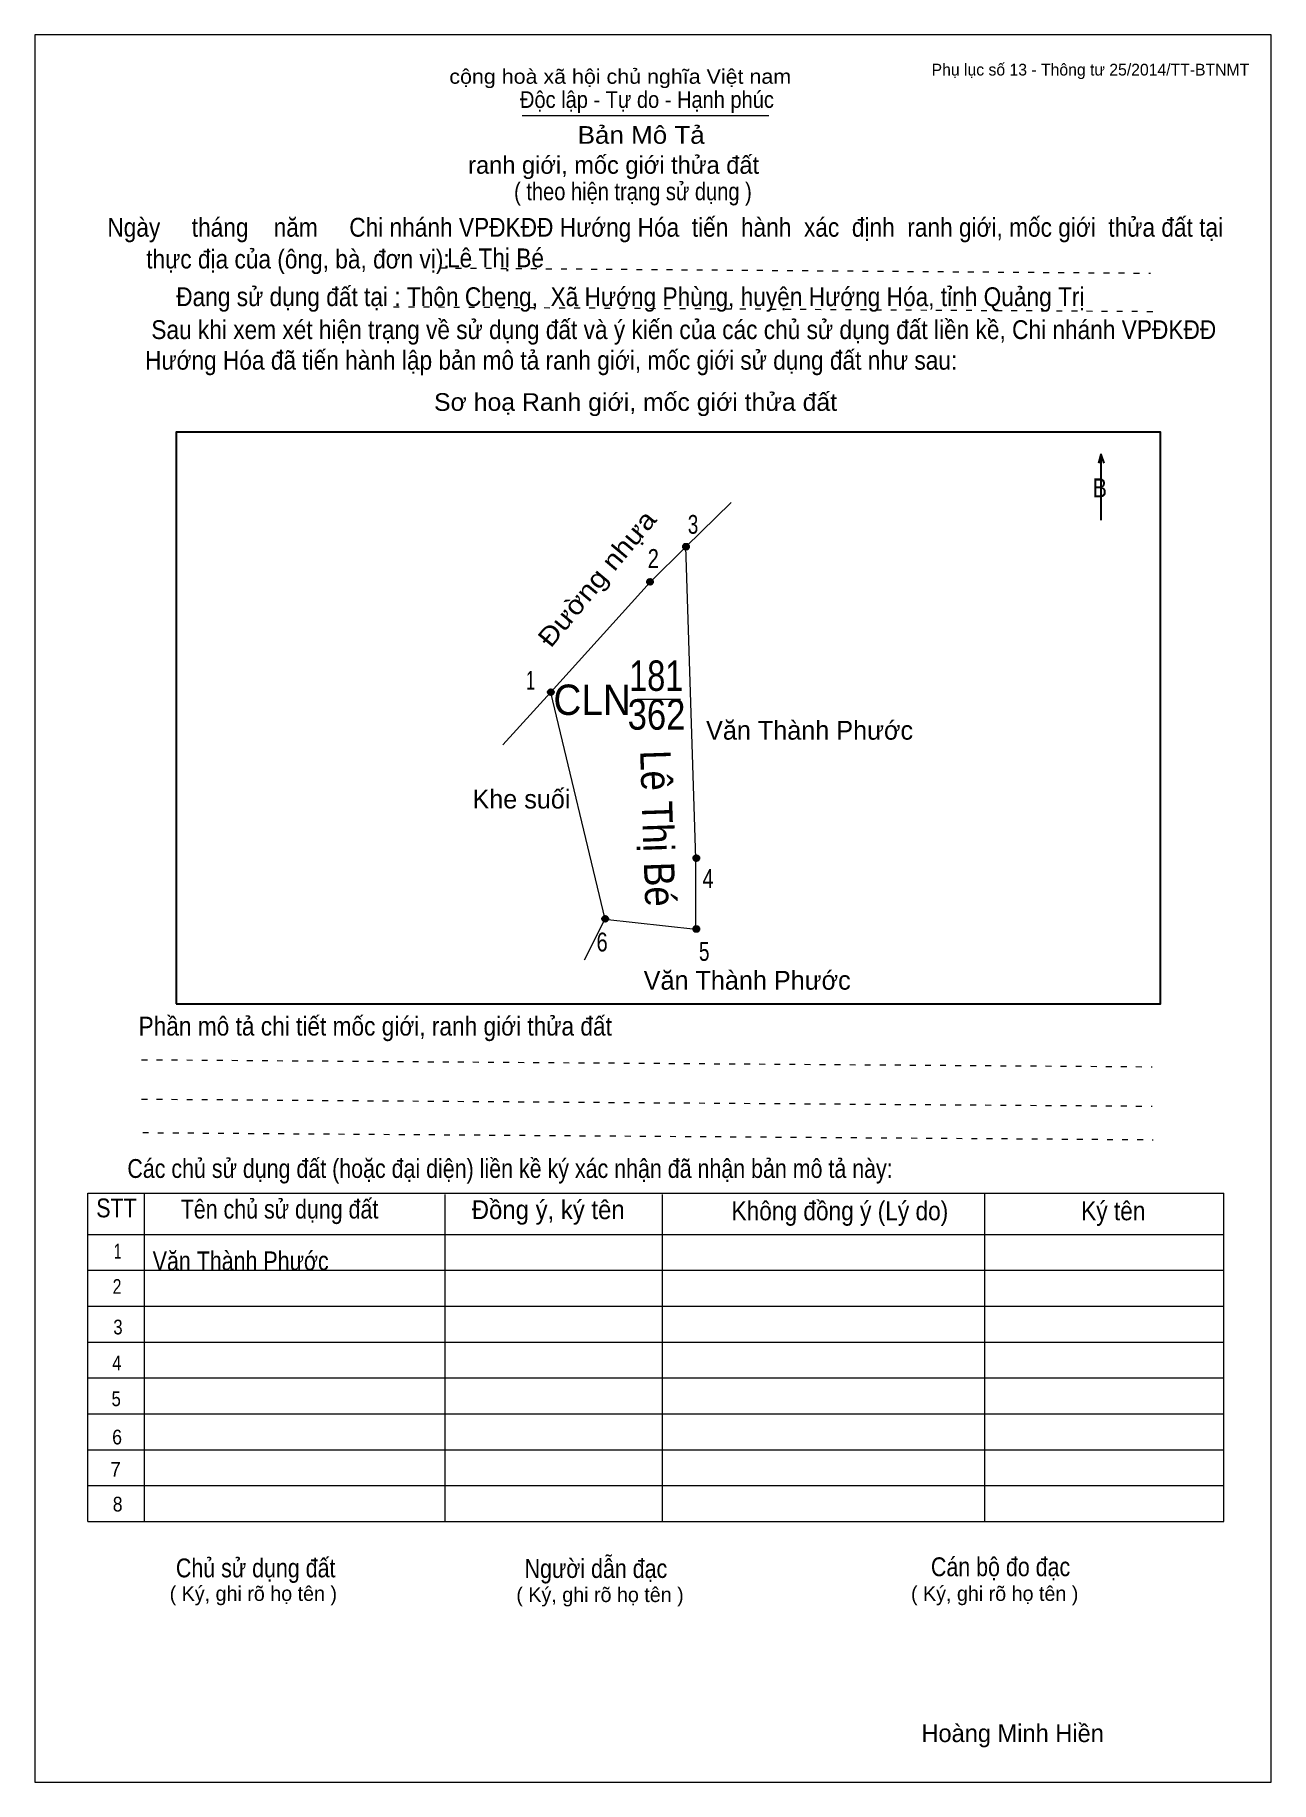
# Model space of a CAD drawing. Header units: centimetres. Extents: x 0 to 21, y 0 to 29.7.
import ezdxf
from ezdxf.enums import TextEntityAlignment as Align

# ---------------------------------------------------------------- set-up
doc = ezdxf.new("R2010")
doc.units = ezdxf.units.CM
doc.header["$LTSCALE"] = 0.13
doc.linetypes.add('DOTTED', pattern=[1.5, 0.3, -1.2])
for name, color, linetype, lineweight in [('1', 7, 'Continuous', 13), ('32', 7, 'Continuous', 25), ('6', 7, 'Continuous', 13), ('62', 7, 'Continuous', 13), ('7', 7, 'Continuous', 13)]:
    doc.layers.add(name, color=color, linetype=linetype, lineweight=lineweight)
for name, color, linetype in [('2', 7, 'Continuous'), ('3', 7, 'Continuous'), ('33', 7, 'Continuous'), ('34', 7, 'Continuous'), ('4', 7, 'Continuous'), ('5', 7, 'Continuous'), ('63', 7, 'Continuous')]:
    doc.layers.add(name, color=color, linetype=linetype)

msp = doc.modelspace()

# ---------------------------------------------------------------- hatches: boundary and pattern name
at = {"layer": '32'}
for points in [[(11.1112, 21.0009, 1), (11.0112, 21.0009, 1)], [(10.4996, 20.4031, 1), (10.3996, 20.4031, 1)], [(8.8131, 18.527, 1), (8.7131, 18.527, 1)], [(11.2869, 15.7068, 1), (11.1869, 15.7068, 1)], [(9.7365, 14.6731, 1), (9.6365, 14.6731, 1)], [(11.2869, 14.5009, 1), (11.1869, 14.5009, 1)]]:
    msp.add_hatch(color=256, dxfattribs=at).paths.add_polyline_path(points)

# ---------------------------------------------------------------- linework, layer by layer
at = {"layer": '1'}
msp.add_lwpolyline([(21, 0), (21, 29.7), (0, 29.7), (0, 0)], close=True, dxfattribs=at)
at = {"layer": '32'}
for centre in [(11.0612, 21.0009), (10.4496, 20.4031), (8.7631, 18.527), (11.2369, 15.7068), (9.6865, 14.6731), (11.2369, 14.5009)]:
    msp.add_circle(centre, 0.05, dxfattribs=at)
at = {"layer": '6'}
for p, q in [((11.83, 21.75), (11.06, 21)), ((8.76, 18.52), (9.68, 14.67)), ((9.68, 14.67), (9.33, 13.97))]:
    msp.add_line(p, q, dxfattribs=at)
for points in [[(11.06, 21), (10.45, 20.4), (8.76, 18.52), (7.95, 17.63)], [(9.68, 14.67), (11.23, 14.5), (11.23, 15.7), (11.06, 21)]]:
    msp.add_lwpolyline(points, dxfattribs=at)
at = {"layer": '62'}
for p, q in [((8.28, 28.33), (12.47, 28.33)), ((0.9, 10.01), (20.2, 10.01)), ((0.9, 4.43), (0.9, 10.01)), ((1.86, 4.43), (1.86, 10.01)), ((6.97, 4.43), (6.97, 9.99)), ((10.66, 4.43), (10.66, 9.99)), ((16.14, 4.43), (16.14, 10.01)), ((20.2, 4.43), (20.2, 10.01)), ((0.9, 9.31), (20.2, 9.31)), ((0.9, 8.7), (20.2, 8.7)), ((0.9, 8.09), (20.2, 8.09)), ((0.9, 7.48), (20.2, 7.48)), ((0.9, 6.87), (20.2, 6.87)), ((0.9, 6.26), (20.2, 6.26)), ((0.9, 5.65), (20.2, 5.65)), ((0.9, 5.04), (20.2, 5.04)), ((0.9, 4.43), (20.2, 4.43))]:
    msp.add_line(p, q, dxfattribs=at)
at = {"layer": '62', "linetype": 'DOTTED'}
for p, q in [((6.89, 25.74), (18.95, 25.65)), ((6.09, 25.08), (19.04, 25)), ((1.81, 12.28), (18.98, 12.16)), ((1.81, 11.61), (18.98, 11.49)), ((1.83, 11.04), (19, 10.92))]:
    msp.add_line(p, q, dxfattribs=at)
at = {"layer": '62', "lineweight": 25}
for p, q in [((18.11, 22.58), (18.11, 21.45)), ((18.11, 22.57), (18.07, 22.42)), ((18.11, 22.57), (18.16, 22.42))]:
    msp.add_line(p, q, dxfattribs=at)
msp.add_lwpolyline([(2.4, 13.23), (19.12, 13.23), (19.12, 22.95), (2.4, 22.95)], close=True, dxfattribs=at)
at = {"layer": '7'}
msp.add_line((10.23, 18.41), (10.97, 18.41), dxfattribs=at)

# ---------------------------------------------------------------- texts
at = {"layer": '2', "width": 0.9}
msp.add_text('Lê Thị Bé', height=0.5168, rotation=271.909, dxfattribs=at).set_placement((10.3245, 16.2036), align=Align.CENTER)
at = {"layer": '3', "width": 0.95}
msp.add_text('CLN', height=0.5168, dxfattribs=at).set_placement((9.465, 18.14), align=Align.CENTER)
at = {"layer": '32'}
for s, width, p in [('3', 0.75, (11.18, 21.22)), ('2', 0.8, (10.505, 20.64)), ('1', 0.65, (8.42, 18.57)), ('4', 0.8, (11.435, 15.2)), ('6', 0.8, (9.635, 14.12)), ('5', 0.75, (11.37, 13.96))]:
    msp.add_text(s, height=0.32, dxfattribs=dict(at, width=width)).set_placement(p, align=Align.CENTER)
at = {"layer": '33', "width": 1.15}
msp.add_text('Đường nhựa', height=0.32, rotation=50.25, dxfattribs=at).set_placement((9.6715, 20.3577), align=Align.CENTER)
at = {"layer": '33'}
for s, p in [('Văn Thành Phước', (13.16, 17.72)), ('Khe suối', (8.265, 16.55)), ('Văn Thành Phước', (12.1, 13.47))]:
    msp.add_text(s, height=0.32, dxfattribs=at).set_placement(p, align=Align.CENTER)
at = {"layer": '34'}
for s, width, p in [('Lê Thị Bé', 0.9, (7, 25.75)), ('Văn Thành Phước', 0.85, (2, 8.7))]:
    msp.add_text(s, height=0.32, dxfattribs=dict(at, width=width)).set_placement(p)
at = {"layer": '4', "width": 0.8}
msp.add_text('181', height=0.5168, dxfattribs=at).set_placement((10.555, 18.55), align=Align.CENTER)
at = {"layer": '5', "width": 0.85}
msp.add_text('362', height=0.5168, dxfattribs=at).set_placement((10.56, 17.89), align=Align.CENTER)
at = {"layer": '62'}
for s, height, width, p in [('cộng hoà xã hội chủ nghĩa Việt nam', 0.2474, 1.1, (7.04, 28.87)), ('Độc lập - Tự do - Hạnh phúc', 0.2828, 0.9, (8.24, 28.46)), ('Bản Mô Tả', 0.3, 1.1, (9.22, 27.85)), ('( theo hiện trạng sử dụng )', 0.3, 0.85, (8.14, 26.89)), ('Ngày     tháng    năm     Chi nhánh VPĐKĐĐ Hướng Hóa  tiến  hành  xác  định  ranh giới, mốc giới  thửa đất tại ', 0.32, 0.9, (1.23, 26.27)), ('thực địa của (ông, bà, đơn vị): ', 0.32, 0.9, (1.89, 25.73)), ('Đang sử dụng đất tại : Thôn Cheng,  Xã Hướng Phùng, huyện Hướng Hóa, tỉnh Quảng Trị', 0.32, 0.9, (2.4, 25.09)), (' Sau khi xem xét hiện trạng về sử dụng đất và ý kiến của các chủ sử dụng đất liền kề, Chi nhánh VPĐKĐĐ ', 0.32, 0.9, (1.87, 24.53)), ('Hướng Hóa đã tiến hành lập bản mô tả ranh giới, mốc giới sử dụng đất như sau:', 0.32, 0.9, (1.87, 24.01)), ('Sơ hoạ Ranh giới, mốc giới thửa đất', 0.3, 1.05, (6.78, 23.31)), ('B', 0.32, 0.85, (17.97, 21.84)), ('Phần mô tả chi tiết mốc giới, ranh giới thửa đất ', 0.32, 0.9, (1.76, 12.69)), ('Các chủ sử dụng đất (hoặc đại diện) liền kề ký xác nhận đã nhận bản mô tả này:', 0.32, 0.85, (1.57, 10.27))]:
    msp.add_text(s, height=height, dxfattribs=dict(at, width=width)).set_placement(p)
msp.add_text('ranh giới, mốc giới thửa đất', height=0.3, dxfattribs=at).set_placement((7.36, 27.34))
for s, height, width, p in [('STT', 0.32, 0.85, (1.385, 9.6)), ('Tên chủ sử dụng đất', 0.32, 0.85, (4.155, 9.58)), ('Đồng ý, ký tên', 0.32, 0.95, (8.72, 9.57)), ('Không đồng ý (Lý do)', 0.32, 0.9, (13.675, 9.55)), ('Ký tên', 0.32, 0.9, (18.32, 9.55)), ('1', 0.25, 0.7, (1.405, 8.9)), ('2', 0.25, 0.8, (1.395, 8.3)), ('3', 0.25, 0.85, (1.41, 7.61)), ('4', 0.25, 0.85, (1.39, 7)), ('5', 0.25, 0.85, (1.38, 6.39)), ('6', 0.25, 0.9, (1.395, 5.74)), ('7', 0.25, 0.95, (1.37, 5.19)), ('8', 0.25, 0.9, (1.405, 4.6)), ('Người dẫn đạc', 0.32, 0.85, (9.53, 3.47)), ('Chủ sử dụng đất', 0.32, 0.85, (3.75, 3.48)), ('Cán bộ đo đạc', 0.32, 0.85, (16.405, 3.5))]:
    msp.add_text(s, height=height, dxfattribs=dict(at, width=width)).set_placement(p, align=Align.CENTER)
for p in [(3.71, 3.08), (9.6, 3.06), (16.305, 3.08)]:
    msp.add_text('( Ký, ghi rõ họ tên )', height=0.25, dxfattribs=at).set_placement(p, align=Align.CENTER)
at = {"layer": '63'}
msp.add_text('Phụ lục số 13 - Thông tư 25/2014/TT-BTNMT', height=0.2, dxfattribs=at).set_placement((20.63, 29.01), align=Align.RIGHT)
msp.add_text('Hoàng Minh Hiền', height=0.3, dxfattribs=at).set_placement((16.61, 0.68), align=Align.CENTER)

doc.saveas('drawing.dxf')
